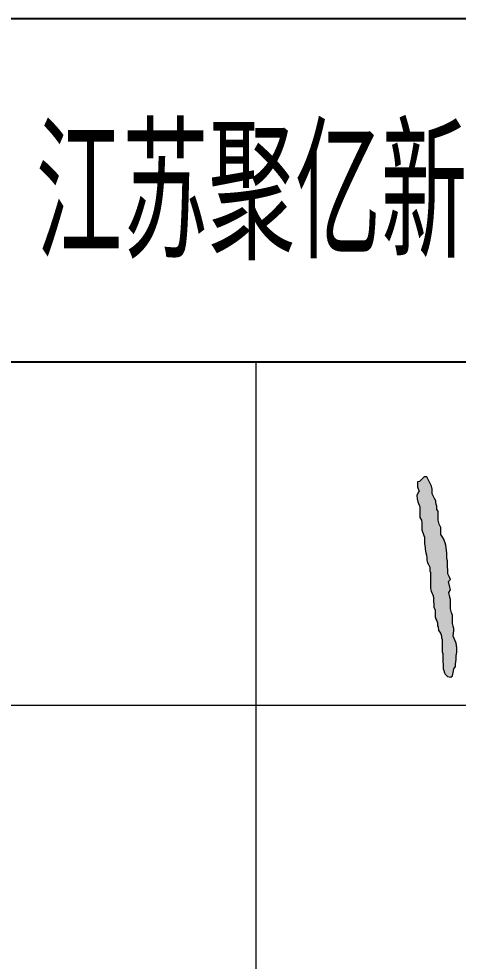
# Model space of a CAD drawing. Header units: millimetres. Extents: x 1442233 to 1526333, y -21810 to 275190.
# Drawn here: x 1507280 to 1508303, y -19806 to -17610 of the extents above; entities that cross this region are included whole.
import ezdxf

# ---------------------------------------------------------------- set-up
doc = ezdxf.new("R2010")
doc.units = ezdxf.units.MM
doc.header["$LTSCALE"] = 1500
doc.layers.add('1', color=7, linetype='Continuous')
doc.layers.add('PUB_TEXT', color=7, linetype='Continuous', lineweight=15)
doc.styles.get("Standard").update_dxf_attribs({"font": 'TSSDENG', "width": 0.75, "bigfont": 'TSSDCHN'})

# ---------------------------------------------------------------- blocks, each defined once
blk = doc.blocks.new('1234')
at = {"layer": 'PUB_TEXT'}
blk.add_hatch(color=256, dxfattribs=at).paths.add_polyline_path([(1891277, 782355.5), (1891275, 782367), (1891273.6, 782372.5), (1891272.3, 782376.6), (1891270.9, 782380.6), (1891266.8, 782387.4), (1891264.1, 782391.5), (1891264.1, 782401), (1891264.1, 782407.8), (1891260, 782416), (1891257.3, 782425.5), (1891257.3, 782439.1), (1891257.3, 782445.9), (1891254.6, 782450), (1891254.6, 782458.1), (1891253.2, 782462.2), (1891251.8, 782466.3), (1891251.8, 782470.4), (1891249.1, 782475.8), (1891243.7, 782486.7), (1891243.7, 782490.8), (1891243.7, 782497.6), (1891242.3, 782504.4), (1891238.2, 782512.5), (1891231.4, 782526.1), (1891224.6, 782526.1), (1891223.3, 782524.8), (1891217.8, 782519.3), (1891213.7, 782515.2), (1891209.4, 782514.8), (1891209.4, 782502.6), (1891213.6, 782492), (1891211.2, 782489.6), (1891207.6, 782482.4), (1891208.8, 782475.1), (1891210, 782467.8), (1891213.6, 782460.6), (1891214.8, 782456.9), (1891214.8, 782444.8), (1891214.8, 782442.4), (1891214.8, 782438.8), (1891214.8, 782431.5), (1891218.5, 782425.5), (1891219.7, 782419.4), (1891219.7, 782414.6), (1891219.7, 782410.9), (1891219.7, 782406.1), (1891219.7, 782402.5), (1891224.5, 782389.2), (1891225.7, 782385.5), (1891225.7, 782380.7), (1891225.7, 782375.8), (1891226, 782369.8), (1891227.3, 782361.6), (1891227.3, 782357.5), (1891228.7, 782349.4), (1891230.1, 782343.9), (1891231.4, 782337.1), (1891231.4, 782331.7), (1891232.8, 782326.2), (1891234.2, 782323.5), (1891238.2, 782315.4), (1891238.2, 782307.2), (1891239.6, 782303.1), (1891239.6, 782297.7), (1891239.6, 782295), (1891239.6, 782292.2), (1891239.6, 782284.1), (1891239.6, 782280), (1891239.6, 782275.9), (1891239.6, 782273.2), (1891239.6, 782266.4), (1891241, 782259.6), (1891243.7, 782254.2), (1891245, 782251.5), (1891246.4, 782246), (1891246.4, 782241.9), (1891246.4, 782239.2), (1891246.4, 782236.5), (1891247.8, 782228.3), (1891247.8, 782221.5), (1891250.5, 782216.1), (1891250.5, 782206.6), (1891250.5, 782199.8), (1891251.8, 782194.3), (1891254.6, 782190.3), (1891255.9, 782186.2), (1891255.9, 782179.4), (1891257.3, 782176.7), (1891258.6, 782168.5), (1891261.4, 782164.4), (1891264.1, 782160.4), (1891265.4, 782154.9), (1891265.4, 782150.8), (1891266.8, 782146.8), (1891266.8, 782141.3), (1891266.8, 782137.2), (1891266.8, 782129.1), (1891266.8, 782123.6), (1891266.8, 782118.2), (1891268.2, 782114.1), (1891268.2, 782108.7), (1891268.2, 782103.2), (1891268.2, 782096.4), (1891269.5, 782088.3), (1891269.5, 782082.8), (1891269.5, 782078.8), (1891270.9, 782074.7), (1891272.3, 782069.2), (1891273.6, 782066.5), (1891279.1, 782061.1), (1891287.2, 782059.7), (1891291.3, 782062.5), (1891292.7, 782070.6), (1891294, 782078.8), (1891298.1, 782084.2), (1891298.1, 782089.6), (1891299.5, 782100.5), (1891299.5, 782104.6), (1891299.5, 782108.7), (1891300.8, 782118.2), (1891300.8, 782127.7), (1891299.5, 782138.6), (1891292.7, 782154.9), (1891294, 782168.5), (1891294, 782172.6), (1891292.7, 782178), (1891291.3, 782184.8), (1891291.3, 782191.6), (1891291.3, 782197.1), (1891291.3, 782203.9), (1891288.6, 782209.3), (1891285.9, 782218.8), (1891285.9, 782225.6), (1891285.9, 782235.1), (1891285.9, 782236.5), (1891285.9, 782240.6), (1891284.5, 782246), (1891282, 782256.5), (1891286.4, 782263.2), (1891284.5, 782269.1), (1891281.8, 782282.7), (1891285.9, 782286.8), (1891283.1, 782293.6), (1891280.4, 782300.4), (1891280.4, 782303.1), (1891280.4, 782309.9), (1891279.1, 782316.7), (1891279.1, 782319.4), (1891279.1, 782324.9), (1891279.1, 782330.3), (1891277.7, 782335.8), (1891277.7, 782339.8), (1891277.7, 782348)])
for p, q in [((1908333.7, 783593.6), (1887333.7, 783593.6)), ((1908333.7, 782793.6), (1887333.7, 782793.6))]:
    blk.add_line(p, q)
for p, q in [((1890833.7, 780393.6), (1890833.7, 782793.6)), ((1897833.7, 781993.6), (1887333.7, 781993.6))]:
    blk.add_line(p, q, dxfattribs=at)
blk.add_lwpolyline([(1891209.4, 782514.8), (1891209.4, 782502.6), (1891209.4, 782502.6), (1891213.6, 782492), (1891211.2, 782489.6), (1891207.6, 782482.4), (1891208.8, 782475.1), (1891210, 782467.8), (1891213.6, 782460.6), (1891214.8, 782456.9), (1891214.8, 782444.8), (1891214.8, 782442.4), (1891214.8, 782438.8), (1891214.8, 782431.5), (1891218.5, 782425.5), (1891219.7, 782419.4), (1891219.7, 782414.6), (1891219.7, 782410.9), (1891219.7, 782406.1), (1891219.7, 782402.5), (1891224.5, 782389.2), (1891225.7, 782385.5), (1891225.7, 782380.7), (1891225.7, 782375.8), (1891226, 782369.8), (1891227.3, 782361.6), (1891227.3, 782357.5), (1891228.7, 782349.4), (1891230.1, 782343.9), (1891231.4, 782337.1), (1891231.4, 782331.7), (1891232.8, 782326.2), (1891234.2, 782323.5), (1891238.2, 782315.4), (1891238.2, 782307.2), (1891239.6, 782303.1), (1891239.6, 782297.7), (1891239.6, 782295), (1891239.6, 782292.2), (1891239.6, 782284.1), (1891239.6, 782280), (1891239.6, 782275.9), (1891239.6, 782273.2), (1891239.6, 782266.4), (1891241, 782259.6), (1891243.7, 782254.2), (1891245, 782251.5), (1891246.4, 782246), (1891246.4, 782241.9), (1891246.4, 782239.2), (1891246.4, 782236.5), (1891247.8, 782228.3), (1891247.8, 782221.5), (1891250.5, 782216.1), (1891250.5, 782206.6), (1891250.5, 782199.8), (1891251.8, 782194.3), (1891254.6, 782190.3), (1891255.9, 782186.2), (1891255.9, 782179.4), (1891257.3, 782176.7), (1891258.6, 782168.5), (1891261.4, 782164.4), (1891264.1, 782160.4), (1891265.4, 782154.9), (1891265.4, 782150.8), (1891266.8, 782146.8), (1891266.8, 782141.3), (1891266.8, 782137.2), (1891266.8, 782129.1), (1891266.8, 782123.6), (1891266.8, 782118.2), (1891268.2, 782114.1), (1891268.2, 782108.7), (1891268.2, 782103.2), (1891268.2, 782096.4), (1891269.5, 782088.3), (1891269.5, 782082.8), (1891269.5, 782078.8), (1891270.9, 782074.7), (1891272.3, 782069.2), (1891273.6, 782066.5), (1891279.1, 782061.1), (1891287.2, 782059.7), (1891291.3, 782062.5), (1891292.7, 782070.6), (1891294, 782078.8), (1891298.1, 782084.2), (1891298.1, 782089.6), (1891299.5, 782100.5), (1891299.5, 782104.6), (1891299.5, 782108.7), (1891300.8, 782118.2), (1891300.8, 782127.7), (1891299.5, 782138.6), (1891292.7, 782154.9), (1891294, 782168.5), (1891294, 782172.6), (1891292.7, 782178), (1891291.3, 782184.8), (1891291.3, 782191.6), (1891291.3, 782197.1), (1891291.3, 782203.9), (1891288.6, 782209.3), (1891285.9, 782218.8), (1891285.9, 782225.6), (1891285.9, 782235.1), (1891285.9, 782236.5), (1891285.9, 782240.6), (1891284.5, 782246), (1891282, 782256.5), (1891286.4, 782263.2), (1891284.5, 782269.1), (1891281.8, 782282.7), (1891285.9, 782286.8), (1891283.1, 782293.6), (1891280.4, 782300.4), (1891280.4, 782303.1), (1891280.4, 782309.9), (1891279.1, 782316.7), (1891279.1, 782319.4), (1891279.1, 782324.9), (1891279.1, 782330.3), (1891277.7, 782335.8), (1891277.7, 782339.8), (1891277.7, 782348), (1891277, 782355.5), (1891275, 782367), (1891273.6, 782372.5), (1891272.3, 782376.6), (1891270.9, 782380.6), (1891266.8, 782387.4), (1891264.1, 782391.5), (1891264.1, 782401), (1891264.1, 782407.8), (1891260, 782416), (1891257.3, 782425.5), (1891257.3, 782439.1), (1891257.3, 782445.9), (1891254.6, 782450), (1891254.6, 782458.1), (1891253.2, 782462.2), (1891251.8, 782466.3), (1891251.8, 782470.4), (1891249.1, 782475.8), (1891243.7, 782486.7), (1891243.7, 782490.8), (1891243.7, 782497.6), (1891242.3, 782504.4), (1891238.2, 782512.5), (1891231.4, 782526.1), (1891224.6, 782526.1), (1891223.3, 782524.8), (1891217.8, 782519.3), (1891213.7, 782515.2)], close=True, dxfattribs=at)
at = {"layer": 'PUB_TEXT', "width": 0.7}
blk.add_text('江苏聚亿新材料科技有限公司', height=302.269, dxfattribs=at).set_placement((1890320.5, 783034.8))

msp = doc.modelspace()

# ---------------------------------------------------------------- block references
at = {"layer": '1'}
msp.add_blockref('1234', (-383000.8, -801203.9), dxfattribs=at)

doc.saveas('drawing.dxf')
